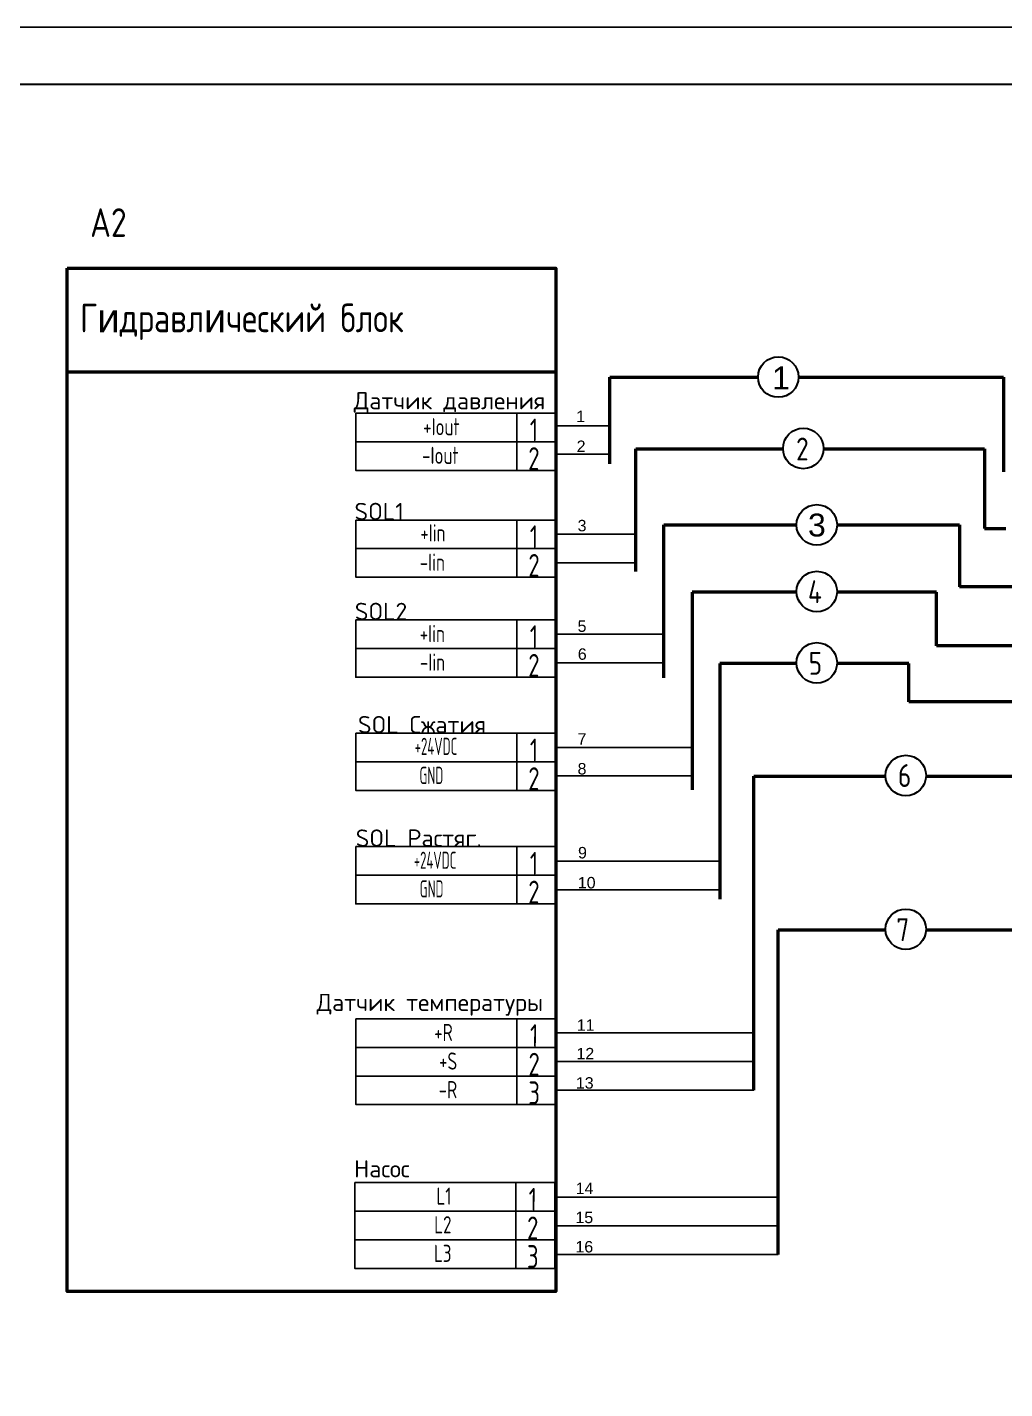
# Model space of a CAD drawing. Header units: millimetres. Extents: x 15161 to 15581, y 22740 to 23037.
# Drawn here: x 15304.5 to 15389.9, y 22918.4 to 23037.3 of the extents above; entities that cross this region are included whole.
import ezdxf
from ezdxf.enums import TextEntityAlignment as Align

# ---------------------------------------------------------------- set-up
doc = ezdxf.new("R2010")
doc.units = ezdxf.units.MM
for name, color, linetype, lineweight in [('0.25-STAMP', 10, 'Continuous', 25), ('0.3-STAMP', 7, 'Continuous', 30), ('Рамка А3', 10, 'Continuous', 25)]:
    doc.layers.add(name, color=color, linetype=linetype, lineweight=lineweight)
for name, color, linetype in [('_MULTI_WIRE', 9, 'Continuous'), ('BLU_10.0mm^2', 5, 'Continuous'), ('BLU_2.5mm^2', 5, 'Continuous'), ('DESC', 1, 'Continuous'), ('GRN_0.75mm^2', 3, 'Continuous'), ('RED_10.0mm^2', 1, 'Continuous'), ('SYMS', 7, 'Continuous'), ('TAGS', 51, 'Continuous'), ('TERMS', 4, 'Continuous')]:
    doc.layers.add(name, color=color, linetype=linetype)
doc.styles.get("Standard").update_dxf_attribs({"font": 'isocpeur.ttf'})
doc.styles.add('WD_IEC', font='ISOCP2.shx', dxfattribs={"width": 0.9, "height": 4})
doc.styles.add('ГОСТ 2.304', font='cs_gost2304.shx')

# ---------------------------------------------------------------- blocks, each defined once
blk = doc.blocks.new('Рамка А3-горизонтально')
at = {"layer": '0.25-STAMP'}
blk.add_lwpolyline([(0, 0), (420, 0), (420, 297), (0, 297), (0, 0)], dxfattribs=at)
at = {"layer": '0.3-STAMP'}
blk.add_lwpolyline([(20, 5), (415, 5), (415, 292), (20, 292), (20, 5)], dxfattribs=at)
blk = doc.blocks.new('VT0001_002')
at = {"layer": 'BLU_2.5mm^2', "color": 0, "transparency": 33554687}
blk.add_line((0, -3.43), (2.5, -3.43), dxfattribs=at)
blk.add_lwpolyline([(0, -17.5), (2.5, -17.5), (2.5, 0), (0, 0)], close=True, dxfattribs=at)
at = {"color": 2, "lineweight": 15, "true_color": 0xf1eb1f, "transparency": 33554687, "style": 'WD_IEC', "flags": 1}
for tag, p, height in [('ASSYCODE', (2.75, 7.32), 1), ('CATDESC', (2.75, 5.82), 1), ('MFG', (2.75, 3.82), 1.5), ('CAT', (2.75, 1.32), 1.5)]:
    blk.add_attdef(tag, p, '', height=height, dxfattribs=at)
at = {"color": 2, "lineweight": 15, "true_color": 0xf1eb1f, "transparency": 33554687, "style": 'WD_IEC'}
for tag, p in [('INST', (-2.25, 5.32)), ('LOC', (-2.25, 1.32)), ('DESC1', (-2.25, -10.43)), ('DESC2', (-2.25, -13.93)), ('DESC3', (-2.25, -17.43))]:
    blk.add_attdef(tag, text='', height=2.5, dxfattribs=at).set_placement(p, align=Align.RIGHT)
at = {"color": 2, "lineweight": 15, "true_color": 0xf1eb1f, "transparency": 33554687, "style": 'WD_IEC', "width": 0.8}
blk.add_attdef('TERM01', text='', height=2, rotation=89.5557, dxfattribs=at).set_placement((0.47, -1.92), align=Align.TOP_CENTER)
at = {"color": 0, "transparency": 33554687, "flags": 1}
blk.add_attdef('X2LINK', (1.25, 0), '', height=0.01, dxfattribs=at)
at = {"color": 0, "transparency": 33554687, "style": 'WD_IEC', "flags": 1}
for tag, p, height in [('X2TERM01', (1.25, 0), 0.08), ('STRIPSEQ', (0, -3.43), 0.03), ('LINKTERM', (0, -3.47), 0.03), ('X8TERM01', (1.25, -17.5), 0.08)]:
    blk.add_attdef(tag, p, '', height=height, dxfattribs=at)
at = {"color": 2, "lineweight": 15, "true_color": 0xf1eb1f, "transparency": 33554687, "style": 'WD_IEC', "flags": 8}
blk.add_attdef('TAGSTRIP', text='', height=2.5, dxfattribs=at).set_placement((-2.25, -2.93), align=Align.RIGHT)

msp = doc.modelspace()

# ---------------------------------------------------------------- linework, layer by layer
at = {"lineweight": 50}
msp.add_line((15307.94, 23007.21), (15350.67, 23007.21), dxfattribs=at)
at = {"layer": '_MULTI_WIRE', "lineweight": 50}
for p, q in [((15355.38, 22999.18), (15355.38, 23006.77)), ((15355.38, 23006.77), (15368.33, 23006.77)), ((15371.88, 23006.77), (15389.8, 23006.77)), ((15389.8, 23006.77), (15389.8, 22998.5)), ((15357.64, 22989.77), (15357.64, 23000.49)), ((15357.64, 23000.49), (15370.52, 23000.49)), ((15374.06, 23000.49), (15388.14, 23000.49)), ((15388.14, 23000.49), (15388.14, 22993.54)), ((15360.1, 22980.5), (15360.1, 22993.85)), ((15360.1, 22993.85), (15371.69, 22993.85)), ((15375.24, 22993.85), (15385.94, 22993.85)), ((15385.94, 22993.85), (15385.94, 22988.44)), ((15388.14, 22993.54), (15390, 22993.54)), ((15362.58, 22987.98), (15362.58, 22970.71)), ((15371.69, 22987.98), (15362.58, 22987.98)), ((15383.93, 22987.98), (15375.24, 22987.98)), ((15383.93, 22983.28), (15383.93, 22987.98)), ((15400.11, 22988.44), (15385.94, 22988.44)), ((15400.04, 22983.28), (15383.93, 22983.28)), ((15365, 22981.75), (15365, 22961.15)), ((15371.69, 22981.75), (15365, 22981.75)), ((15381.51, 22981.75), (15375.24, 22981.75)), ((15381.51, 22978.39), (15381.51, 22981.75)), ((15400.09, 22978.39), (15381.51, 22978.39)), ((15367.96, 22944.48), (15367.96, 22971.9)), ((15367.96, 22971.9), (15379.48, 22971.9)), ((15383.03, 22971.9), (15400.1, 22971.9)), ((15370.08, 22930.13), (15370.08, 22958.47)), ((15370.08, 22958.47), (15379.48, 22958.47)), ((15383.03, 22958.47), (15390.77, 22958.47)), ((15350.69, 22949.46), (15350.69, 22949.48)), ((15350.69, 22946.96), (15350.69, 22946.98)), ((15350.69, 22944.46), (15350.69, 22944.48))]:
    msp.add_line(p, q, dxfattribs=at)
msp.add_lwpolyline([(15307.94, 23016.28), (15350.67, 23016.28), (15350.67, 22926.89), (15307.94, 22926.89)], close=True, dxfattribs=at)
at = {"layer": '_MULTI_WIRE', "lineweight": 30}
for centre in [(15370.1, 23006.77), (15372.29, 23000.53), (15373.47, 22993.85), (15373.47, 22988.03), (15373.47, 22981.8), (15381.25, 22971.96), (15381.25, 22958.53)]:
    msp.add_circle(centre, 1.77, dxfattribs=at)
at = {"layer": 'BLU_10.0mm^2'}
for p, q in [((15350.58, 22935.13), (15370.08, 22935.13)), ((15350.58, 22932.63), (15370.08, 22932.63)), ((15350.58, 22930.13), (15370.08, 22930.13))]:
    msp.add_line(p, q, dxfattribs=at)
at = {"layer": 'GRN_0.75mm^2'}
for p, q in [((15350.67, 23002.36), (15350.67, 23002.52)), ((15350.67, 23002.52), (15355.38, 23002.52)), ((15350.67, 22999.86), (15350.67, 23000.02)), ((15350.67, 23000.02), (15355.38, 23000.02)), ((15350.67, 22993.03), (15350.67, 22993.05)), ((15350.67, 22993.05), (15357.64, 22993.05)), ((15350.68, 22990.53), (15350.68, 22990.55)), ((15350.68, 22990.55), (15357.64, 22990.55)), ((15350.67, 22974.41), (15350.67, 22974.42)), ((15350.67, 22974.42), (15362.58, 22974.42)), ((15350.67, 22971.91), (15350.67, 22971.92)), ((15350.67, 22971.92), (15362.57, 22971.92)), ((15350.67, 22964.5), (15350.67, 22964.5)), ((15350.67, 22964.49), (15365, 22964.49)), ((15350.67, 22962), (15350.67, 22962)), ((15350.67, 22961.99), (15365, 22961.99)), ((15350.69, 22949.48), (15367.96, 22949.48)), ((15350.69, 22946.98), (15367.96, 22946.98)), ((15350.69, 22944.48), (15367.96, 22944.48))]:
    msp.add_line(p, q, dxfattribs=at)
at = {"layer": 'GRN_0.75mm^2', "lineweight": -3}
for p, q in [((15350.67, 22984.3), (15350.67, 22984.3)), ((15350.67, 22984.3), (15360.03, 22984.3)), ((15350.67, 22981.8), (15350.67, 22981.8)), ((15350.67, 22981.8), (15360.06, 22981.8))]:
    msp.add_line(p, q, dxfattribs=at)
at = {"layer": 'RED_10.0mm^2'}
for p, q in [((15350.58, 22935.16), (15350.58, 22935.16)), ((15350.58, 22935.16), (15350.58, 22935.16)), ((15350.58, 22932.66), (15350.58, 22932.66)), ((15350.58, 22932.66), (15350.58, 22932.66)), ((15350.58, 22930.16), (15350.58, 22930.16)), ((15350.58, 22930.16), (15350.58, 22930.16))]:
    msp.add_line(p, q, dxfattribs=at)

# ---------------------------------------------------------------- block references
at = {"layer": 'SYMS'}
ref = msp.add_blockref('VT0001_002', (15350.67, 23003.61), dxfattribs=dict(at, rotation=270))
ref.add_attrib('TERM01', '1', dxfattribs={"layer": 'TERMS', "color": 2, "lineweight": 15, "true_color": 0xf1eb1f, "transparency": 33554687, "height": 2, "rotation": 359.5557, "style": 'WD_IEC', "width": 0.8}).set_placement((15348.75, 23003.14), align=Align.TOP_CENTER)
ref.add_attrib('TAGSTRIP', 'Датчик давления', dxfattribs={"layer": 'TAGS', "color": 2, "lineweight": 15, "true_color": 0xf1eb1f, "transparency": 33554687, "height": 1.5, "flags": 8}).set_placement((15349.74, 23003.95), align=Align.RIGHT)
ref.add_attrib('DESC1', '+Iout', dxfattribs={"layer": 'DESC', "color": 2, "lineweight": 15, "true_color": 0xf1eb1f, "transparency": 33554687, "height": 1.5, "style": 'WD_IEC', "width": 0.8}).set_placement((15342.25, 23001.68), align=Align.RIGHT)
ref = msp.add_blockref('VT0001_002', (15350.67, 23001.11), dxfattribs=dict(at, rotation=270))
ref.add_attrib('TERM01', '2', dxfattribs={"layer": 'TERMS', "color": 2, "lineweight": 15, "true_color": 0xf1eb1f, "transparency": 33554687, "height": 2, "rotation": 359.5557, "style": 'WD_IEC', "width": 0.8}).set_placement((15348.75, 23000.64), align=Align.TOP_CENTER)
ref.add_attrib('DESC1', '-Iout', dxfattribs={"layer": 'DESC', "color": 2, "lineweight": 15, "true_color": 0xf1eb1f, "transparency": 33554687, "height": 1.5, "style": 'WD_IEC', "width": 0.8}).set_placement((15342.16, 22999.18), align=Align.RIGHT)
ref = msp.add_blockref('VT0001_002', (15350.67, 22994.28), dxfattribs=dict(at, rotation=270))
ref.add_attrib('TERM01', '1', dxfattribs={"layer": 'TERMS', "color": 2, "lineweight": 15, "true_color": 0xf1eb1f, "transparency": 33554687, "height": 2, "rotation": 359.5557, "style": 'WD_IEC', "width": 0.8}).set_placement((15348.75, 22993.81), align=Align.TOP_CENTER)
ref.add_attrib('TAGSTRIP', 'SOL1', dxfattribs={"layer": 'TAGS', "color": 2, "lineweight": 15, "true_color": 0xf1eb1f, "transparency": 33554687, "height": 1.5, "flags": 8}).set_placement((15337.37, 22994.28), align=Align.RIGHT)
ref.add_attrib('DESC1', '+Iin', dxfattribs={"layer": 'DESC', "color": 2, "lineweight": 15, "true_color": 0xf1eb1f, "transparency": 33554687, "height": 1.5, "style": 'WD_IEC', "width": 0.8}).set_placement((15341.02, 22992.4), align=Align.RIGHT)
ref = msp.add_blockref('VT0001_002', (15350.68, 22991.78), dxfattribs=dict(at, rotation=270))
ref.add_attrib('TERM01', '2', dxfattribs={"layer": 'TERMS', "color": 2, "lineweight": 15, "true_color": 0xf1eb1f, "transparency": 33554687, "height": 2, "rotation": 359.5557, "style": 'WD_IEC', "width": 0.8}).set_placement((15348.76, 22991.31), align=Align.TOP_CENTER)
ref.add_attrib('DESC1', '-Iin', dxfattribs={"layer": 'DESC', "color": 2, "lineweight": 15, "true_color": 0xf1eb1f, "transparency": 33554687, "height": 1.5, "style": 'WD_IEC', "width": 0.8}).set_placement((15340.97, 22989.84), align=Align.RIGHT)
ref = msp.add_blockref('VT0001_002', (15350.67, 22985.55), dxfattribs=dict(at, rotation=270))
ref.add_attrib('TERM01', '1', dxfattribs={"layer": 'TERMS', "color": 2, "lineweight": 15, "true_color": 0xf1eb1f, "transparency": 33554687, "height": 2, "rotation": 359.5557, "style": 'WD_IEC', "width": 0.8}).set_placement((15348.75, 22985.08), align=Align.TOP_CENTER)
ref.add_attrib('TAGSTRIP', 'SOL2', dxfattribs={"layer": 'TAGS', "color": 2, "lineweight": 15, "true_color": 0xf1eb1f, "transparency": 33554687, "height": 1.5, "flags": 8}).set_placement((15337.67, 22985.55), align=Align.RIGHT)
ref.add_attrib('DESC1', '+Iin', dxfattribs={"layer": 'DESC', "color": 2, "lineweight": 15, "true_color": 0xf1eb1f, "transparency": 33554687, "height": 1.5, "style": 'WD_IEC', "width": 0.8}).set_placement((15340.97, 22983.61), align=Align.RIGHT)
ref = msp.add_blockref('VT0001_002', (15350.67, 22983.05), dxfattribs=dict(at, rotation=270))
ref.add_attrib('TERM01', '2', dxfattribs={"layer": 'TERMS', "color": 2, "lineweight": 15, "true_color": 0xf1eb1f, "transparency": 33554687, "height": 2, "rotation": 359.5557, "style": 'WD_IEC', "width": 0.8}).set_placement((15348.75, 22982.58), align=Align.TOP_CENTER)
ref.add_attrib('DESC1', '-Iin', dxfattribs={"layer": 'DESC', "color": 2, "lineweight": 15, "true_color": 0xf1eb1f, "transparency": 33554687, "height": 1.5, "style": 'WD_IEC', "width": 0.8}).set_placement((15340.98, 22981.11), align=Align.RIGHT)
ref = msp.add_blockref('VT0001_002', (15350.67, 22975.66), dxfattribs=dict(at, rotation=270))
ref.add_attrib('TERM01', '1', dxfattribs={"layer": 'TERMS', "color": 2, "lineweight": 15, "true_color": 0xf1eb1f, "transparency": 33554687, "height": 2, "rotation": 359.5557, "style": 'WD_IEC', "width": 0.8}).set_placement((15348.75, 22975.18), align=Align.TOP_CENTER)
ref.add_attrib('TAGSTRIP', 'SOL Сжатия', dxfattribs={"layer": 'TAGS', "color": 2, "lineweight": 15, "true_color": 0xf1eb1f, "transparency": 33554687, "height": 1.5, "flags": 8}).set_placement((15344.57, 22975.66), align=Align.RIGHT)
ref.add_attrib('DESC1', '+24VDC', dxfattribs={"layer": 'DESC', "color": 2, "lineweight": 15, "true_color": 0xf1eb1f, "transparency": 33554687, "height": 1.5, "style": 'WD_IEC', "width": 0.6}).set_placement((15342.04, 22973.76), align=Align.RIGHT)
ref = msp.add_blockref('VT0001_002', (15350.67, 22973.16), dxfattribs=dict(at, rotation=270))
ref.add_attrib('TERM01', '2', dxfattribs={"layer": 'TERMS', "color": 2, "lineweight": 15, "true_color": 0xf1eb1f, "transparency": 33554687, "height": 2, "rotation": 359.5557, "style": 'WD_IEC', "width": 0.8}).set_placement((15348.75, 22972.68), align=Align.TOP_CENTER)
ref.add_attrib('DESC1', 'GND', dxfattribs={"layer": 'DESC', "color": 2, "lineweight": 15, "true_color": 0xf1eb1f, "transparency": 33554687, "height": 1.5, "style": 'WD_IEC', "width": 0.6}).set_placement((15340.82, 22971.22), align=Align.RIGHT)
ref = msp.add_blockref('VT0001_002', (15350.67, 22965.75), dxfattribs=dict(at, rotation=270))
ref.add_attrib('TERM01', '1', dxfattribs={"layer": 'TERMS', "color": 2, "lineweight": 15, "true_color": 0xf1eb1f, "transparency": 33554687, "height": 2, "rotation": 359.5557, "style": 'WD_IEC', "width": 0.8}).set_placement((15348.75, 22965.28), align=Align.TOP_CENTER)
ref.add_attrib('TAGSTRIP', 'SOL Растяг.', (15333.17, 22965.75), dxfattribs={"layer": 'TAGS', "color": 2, "lineweight": 15, "true_color": 0xf1eb1f, "transparency": 33554687, "height": 1.5, "flags": 8})
ref.add_attrib('DESC1', '+24VDC', dxfattribs={"layer": 'DESC', "color": 2, "lineweight": 15, "true_color": 0xf1eb1f, "transparency": 33554687, "height": 1.5, "style": 'WD_IEC', "width": 0.6}).set_placement((15341.96, 22963.81), align=Align.RIGHT)
ref = msp.add_blockref('VT0001_002', (15350.67, 22963.25), dxfattribs=dict(at, rotation=270))
ref.add_attrib('TERM01', '2', dxfattribs={"layer": 'TERMS', "color": 2, "lineweight": 15, "true_color": 0xf1eb1f, "transparency": 33554687, "height": 2, "rotation": 359.5557, "style": 'WD_IEC', "width": 0.8}).set_placement((15348.75, 22962.78), align=Align.TOP_CENTER)
ref.add_attrib('DESC1', 'GND', dxfattribs={"layer": 'DESC', "color": 2, "lineweight": 15, "true_color": 0xf1eb1f, "transparency": 33554687, "height": 1.5, "style": 'WD_IEC', "width": 0.6}).set_placement((15340.84, 22961.31), align=Align.RIGHT)
ref = msp.add_blockref('VT0001_002', (15350.69, 22950.71), dxfattribs=dict(at, rotation=270))
ref.add_attrib('TERM01', '1', dxfattribs={"layer": 'TERMS', "color": 2, "lineweight": 15, "true_color": 0xf1eb1f, "transparency": 33554687, "height": 2, "rotation": 359.5557, "style": 'WD_IEC', "width": 0.8}).set_placement((15348.77, 22950.24), align=Align.TOP_CENTER)
ref.add_attrib('TAGSTRIP', 'Датчик температуры', (15329.75, 22951.39), dxfattribs={"layer": 'TAGS', "color": 2, "lineweight": 15, "true_color": 0xf1eb1f, "transparency": 33554687, "height": 1.5, "flags": 8})
ref.add_attrib('DESC1', '+R', dxfattribs={"layer": 'DESC', "color": 2, "lineweight": 15, "true_color": 0xf1eb1f, "transparency": 33554687, "height": 1.5, "style": 'WD_IEC', "width": 0.8}).set_placement((15341.65, 22948.77), align=Align.RIGHT)
ref = msp.add_blockref('VT0001_002', (15350.69, 22948.21), dxfattribs=dict(at, rotation=270))
ref.add_attrib('TERM01', '2', dxfattribs={"layer": 'TERMS', "color": 2, "lineweight": 15, "true_color": 0xf1eb1f, "transparency": 33554687, "height": 2, "rotation": 359.5557, "style": 'WD_IEC', "width": 0.8}).set_placement((15348.77, 22947.74), align=Align.TOP_CENTER)
ref.add_attrib('DESC1', '+S', dxfattribs={"layer": 'DESC', "color": 2, "lineweight": 15, "true_color": 0xf1eb1f, "transparency": 33554687, "height": 1.5, "style": 'WD_IEC', "width": 0.8}).set_placement((15342.04, 22946.27), align=Align.RIGHT)
ref = msp.add_blockref('VT0001_002', (15350.69, 22945.71), dxfattribs=dict(at, rotation=270))
ref.add_attrib('TERM01', '3', dxfattribs={"layer": 'TERMS', "color": 2, "lineweight": 15, "true_color": 0xf1eb1f, "transparency": 33554687, "height": 2, "rotation": 359.5557, "style": 'WD_IEC', "width": 0.8}).set_placement((15348.77, 22945.24), align=Align.TOP_CENTER)
ref.add_attrib('DESC1', '-R', dxfattribs={"layer": 'DESC', "color": 2, "lineweight": 15, "true_color": 0xf1eb1f, "transparency": 33554687, "height": 1.5, "style": 'WD_IEC', "width": 0.8}).set_placement((15342.04, 22943.77), align=Align.RIGHT)
ref = msp.add_blockref('VT0001_002', (15350.58, 22936.41), dxfattribs=dict(at, rotation=270))
ref.add_attrib('TERM01', '1', dxfattribs={"layer": 'TERMS', "color": 2, "lineweight": 15, "true_color": 0xf1eb1f, "transparency": 33554687, "height": 2, "rotation": 359.5557, "style": 'WD_IEC', "width": 0.8}).set_placement((15348.65, 22935.94), align=Align.TOP_CENTER)
ref.add_attrib('TAGSTRIP', 'Насос', (15333.02, 22936.86), dxfattribs={"layer": 'TAGS', "color": 2, "lineweight": 15, "true_color": 0xf1eb1f, "transparency": 33554687, "height": 1.5, "flags": 8})
ref.add_attrib('DESC1', 'L1', dxfattribs={"layer": 'DESC', "color": 2, "lineweight": 15, "true_color": 0xf1eb1f, "transparency": 33554687, "height": 1.5, "style": 'WD_IEC', "width": 0.8}).set_placement((15341.54, 22934.47), align=Align.RIGHT)
ref = msp.add_blockref('VT0001_002', (15350.58, 22933.91), dxfattribs=dict(at, rotation=270))
ref.add_attrib('TERM01', '2', dxfattribs={"layer": 'TERMS', "color": 2, "lineweight": 15, "true_color": 0xf1eb1f, "transparency": 33554687, "height": 2, "rotation": 359.5557, "style": 'WD_IEC', "width": 0.8}).set_placement((15348.65, 22933.44), align=Align.TOP_CENTER)
ref.add_attrib('DESC1', 'L2', dxfattribs={"layer": 'DESC', "color": 2, "lineweight": 15, "true_color": 0xf1eb1f, "transparency": 33554687, "height": 1.5, "style": 'WD_IEC', "width": 0.8}).set_placement((15341.54, 22931.97), align=Align.RIGHT)
ref = msp.add_blockref('VT0001_002', (15350.58, 22931.41), dxfattribs=dict(at, rotation=270))
ref.add_attrib('TERM01', '3', dxfattribs={"layer": 'TERMS', "color": 2, "lineweight": 15, "true_color": 0xf1eb1f, "transparency": 33554687, "height": 2, "rotation": 359.5557, "style": 'WD_IEC', "width": 0.8}).set_placement((15348.65, 22930.94), align=Align.TOP_CENTER)
ref.add_attrib('DESC1', 'L3', dxfattribs={"layer": 'DESC', "color": 2, "lineweight": 15, "true_color": 0xf1eb1f, "transparency": 33554687, "height": 1.5, "style": 'WD_IEC', "width": 0.8}).set_placement((15341.54, 22929.47), align=Align.RIGHT)
at = {"layer": 'Рамка А3'}
msp.add_blockref('Рамка А3-горизонтально', (15161.06, 22740.32), dxfattribs=at)

# ---------------------------------------------------------------- texts
at = {"char_height": 2.5, "attachment_point": 1, "style": 'ГОСТ 2.304'}
for s, width, heights, insert in [('A2', 14.7728, [0], (15309.96, 23021.51)), ('Г{\\fArial|b0|i0|c204|p34;и}дравл{\\fArial|b0|i0|c204|p34;и}ческий блок', 41.1018, [3.42], (15309.08, 23013.18))]:
    msp.add_mtext_dynamic_manual_height_columns(s, width=width, gutter_width=12.5, heights=heights, dxfattribs=dict(at, insert=insert))
at = {"layer": '_MULTI_WIRE', "lineweight": 50, "char_height": 2, "attachment_point": 1, "style": 'ГОСТ 2.304'}
for s, insert in [('{\\fArial|b0|i0|c204|p34;1}', (15369.56, 23007.69)), ('2', (15371.66, 23001.48)), ('4', (15372.7, 22989.01)), ('5', (15372.76, 22982.76)), ('6', (15380.56, 22972.96)), ('7', (15380.42, 22959.5))]:
    msp.add_mtext_dynamic_manual_height_columns(s, width=1.9754, gutter_width=12.5, heights=[0], dxfattribs=dict(at, insert=insert))
at = {"layer": '_MULTI_WIRE', "lineweight": 30, "insert": (15352.44, 23003.83), "char_height": 1, "attachment_point": 1, "rotation": 0.1314}
msp.add_mtext_dynamic_manual_height_columns('{\\fArial|b0|i0|c204|p34;1}', width=3.7312, gutter_width=12.5, heights=[0.92], dxfattribs=at)
at = {"layer": '_MULTI_WIRE', "lineweight": 30, "char_height": 1, "attachment_point": 1, "rotation": 0.1314, "style": 'ГОСТ 2.304'}
for s, insert in [('{\\fArial|b0|i0|c204|p34;2}', (15352.48, 23001.22)), ('{\\fArial|b0|i0|c204|p34;3}', (15352.56, 22994.29))]:
    msp.add_mtext_dynamic_manual_height_columns(s, width=3.7312, gutter_width=12.5, heights=[0.92], dxfattribs=dict(at, insert=insert))
at = {"layer": '_MULTI_WIRE', "lineweight": 50, "insert": (15372.7, 22994.84), "char_height": 2, "attachment_point": 1}
msp.add_mtext_dynamic_manual_height_columns('{\\fArial|b0|i0|c204|p34;3}', width=1.9754, gutter_width=12.5, heights=[0], dxfattribs=at)
at = {"layer": '_MULTI_WIRE', "lineweight": 30, "char_height": 1, "attachment_point": 1, "style": 'ГОСТ 2.304'}
for s, insert in [('{\\fArial|b0|i0|c204|p34;5}', (15352.56, 22985.51)), ('{\\fArial|b0|i0|c204|p34;6}', (15352.58, 22983.07)), ('{\\fArial|b0|i0|c204|p34;7}', (15352.56, 22975.66)), ('{\\fArial|b0|i0|c204|p34;8}', (15352.56, 22973.05)), ('{\\fArial|b0|i0|c204|p34;9}', (15352.6, 22965.72)), ('{\\fArial|b0|i0|c204|p34;10}', (15352.58, 22963.1)), ('{\\fArial|b0|i0|c204|p34;11}', (15352.49, 22950.66)), ('{\\fArial|b0|i0|c204|p34;12}', (15352.46, 22948.17)), ('{\\fArial|b0|i0|c204|p34;13}', (15352.41, 22945.61)), ('{\\fArial|b0|i0|c204|p34;14}', (15352.39, 22936.4)), ('{\\fArial|b0|i0|c204|p34;15}', (15352.37, 22933.86)), ('{\\fArial|b0|i0|c204|p34;16}', (15352.37, 22931.3))]:
    msp.add_mtext_dynamic_manual_height_columns(s, width=3.7312, gutter_width=12.5, heights=[0.92], dxfattribs=dict(at, insert=insert))

doc.saveas('drawing.dxf')
